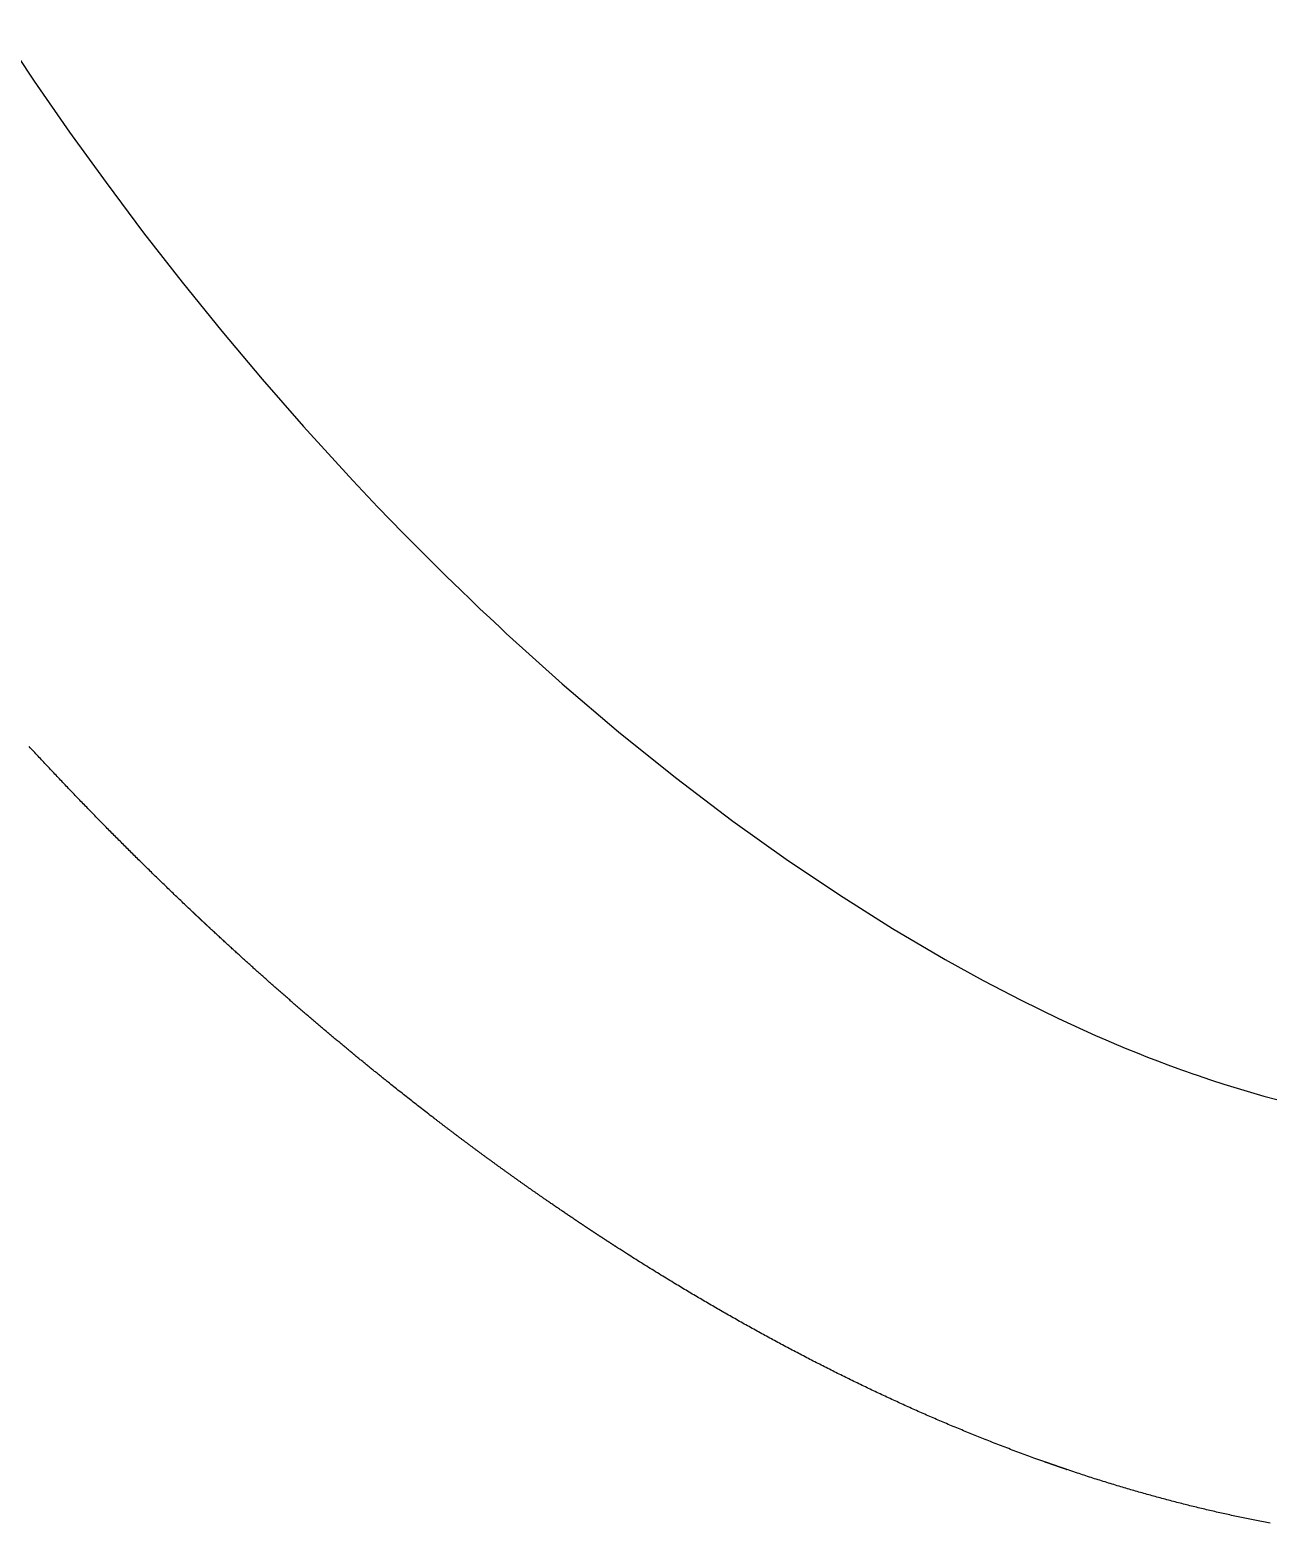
# Model space of a CAD drawing. Header units: millimetres. Extents: x 0 to 610, y 0 to 457.
# Drawn here: x 26.46 to 52.91, y 288.58 to 320.46 of the extents above; entities that cross this region are included whole.
import ezdxf

# ---------------------------------------------------------------- set-up
doc = ezdxf.new("R2010")
doc.units = ezdxf.units.MM
doc.layers.add('CUT_AIRCRAFT', color=7, linetype='Continuous')

msp = doc.modelspace()

# ---------------------------------------------------------------- linework, layer by layer
at = {"layer": 'CUT_AIRCRAFT'}
for points in [[(25.82118, 320.45924), (26.55001, 319.36577), (27.30428, 318.2779), (28.08279, 317.19784), (28.88437, 316.1278), (29.70782, 315.06999), (30.55194, 314.02662), (31.41556, 312.9999), (32.29747, 311.99204), (32.82188, 311.41128), (33.35169, 310.83788), (33.88658, 310.27221), (34.42625, 309.71465), (34.731, 309.40555), (35.0371, 309.09918), (35.3445, 308.79562), (35.65315, 308.49493), (35.85862, 308.29703), (36.06459, 308.10045), (36.27105, 307.9052), (36.47799, 307.7113), (36.51514, 307.67668), (36.5523, 307.64211), (36.58948, 307.60759), (36.62667, 307.5731), (37.81812, 306.49969), (39.02382, 305.4728), (40.23983, 304.49477), (41.46222, 303.56794), (42.59991, 302.75496), (43.73654, 301.99004), (44.86898, 301.27505), (45.99407, 300.61185), (46.8077, 300.16215), (47.61454, 299.74168), (48.41334, 299.35117), (49.2029, 298.99133), (49.42772, 298.89374), (49.65161, 298.79866), (49.87458, 298.70608), (50.09661, 298.616), (50.31366, 298.52999), (50.52979, 298.44638), (50.74498, 298.36518), (50.95922, 298.28637), (51.04079, 298.25691), (51.12222, 298.2278), (51.20351, 298.19903), (51.28465, 298.17062), (51.30647, 298.16303), (51.32828, 298.15547), (51.35007, 298.14793), (51.37185, 298.14042), (51.66055, 298.04286), (51.94687, 297.94984), (52.23083, 297.86129), (52.51244, 297.77717), (52.79539, 297.69641), (53.07596, 297.6201)], [(52.93037, 288.57821), (52.89453, 288.58496), (52.8587, 288.59176), (52.82288, 288.5986), (52.78707, 288.60548), (52.75127, 288.61241), (52.71547, 288.61938), (52.67969, 288.6264), (52.64391, 288.63346), (52.60814, 288.64056), (52.57239, 288.64771), (52.53664, 288.6549), (52.50089, 288.66213), (52.46516, 288.66941), (52.42944, 288.67673), (52.39372, 288.6841), (52.35802, 288.6915), (52.32232, 288.69895), (52.28663, 288.70644), (52.25095, 288.71398), (52.21528, 288.72156), (52.17962, 288.72918), (52.14397, 288.73685), (52.10832, 288.74455), (52.07269, 288.7523), (52.03707, 288.76009), (52.00148, 288.76792), (51.9659, 288.77579), (51.93033, 288.78371), (51.89477, 288.79166), (51.85922, 288.79966), (51.82368, 288.8077), (51.78815, 288.81578), (51.75262, 288.82391), (51.71711, 288.83207), (51.6816, 288.84028), (51.64611, 288.84853), (51.61063, 288.85682), (51.57515, 288.86515), (51.53969, 288.87353), (51.50423, 288.88194), (51.46879, 288.8904), (51.43335, 288.8989), (51.39793, 288.90744), (51.36251, 288.91602), (51.32711, 288.92465), (51.29171, 288.93331), (51.25633, 288.94202), (51.22096, 288.95076), (51.18559, 288.95955), (51.15024, 288.96838), (51.1149, 288.97725), (51.07956, 288.98616), (51.04424, 288.99511), (51.00892, 289.0041), (50.97362, 289.01313), (50.93832, 289.0222), (50.90305, 289.03132), (50.8678, 289.04046), (50.83256, 289.04965), (50.79734, 289.05888), (50.76213, 289.06815), (50.72692, 289.07745), (50.69173, 289.0868), (50.65655, 289.09619), (50.62137, 289.10562), (50.58621, 289.11509), (50.55106, 289.1246), (50.51592, 289.13414), (50.48079, 289.14373), (50.44567, 289.15336), (50.41057, 289.16303), (50.37547, 289.17273), (50.34038, 289.18248), (50.3053, 289.19227), (50.27023, 289.2021), (50.23517, 289.21196), (50.20014, 289.22186), (50.16514, 289.2318), (50.13015, 289.24177), (50.09514, 289.25179), (50.06009, 289.26187), (50.02499, 289.272), (49.98992, 289.28217), (49.95496, 289.29235), (49.92021, 289.30251), (49.88568, 289.31264), (49.85111, 289.32282), (49.81616, 289.33316), (49.78051, 289.34376), (49.74392, 289.35468), (49.70662, 289.36586), (49.66894, 289.3772), (49.63123, 289.38859), (49.59374, 289.39997), (49.55646, 289.41133), (49.51929, 289.42271), (49.48216, 289.43412), (49.44499, 289.4456), (49.40777, 289.45713), (49.37054, 289.46872), (49.3333, 289.48036), (49.29608, 289.49204), (49.25888, 289.50376), (49.22174, 289.51551), (49.18466, 289.52729), (49.14765, 289.53909), (49.11063, 289.55094), (49.07352, 289.56287), (49.03623, 289.57491), (48.99873, 289.58707), (48.96131, 289.59925), (48.92429, 289.61134), (48.88801, 289.62322), (48.85256, 289.63487), (48.81692, 289.64664), (48.77982, 289.65894), (48.74002, 289.67222), (48.69722, 289.68655), (48.65517, 289.70069), (48.6186, 289.713), (48.59224, 289.72189), (48.57924, 289.72627), (48.57645, 289.72722), (48.57913, 289.72632), (48.58193, 289.72538), (48.58062, 289.72583), (48.57682, 289.72712), (48.57283, 289.72847), (48.56965, 289.72955), (48.5672, 289.73038), (48.56514, 289.73108), (48.56313, 289.73176), (48.56091, 289.73252), (48.55849, 289.73334), (48.55597, 289.7342), (48.55343, 289.73506), (48.55095, 289.7359), (48.54852, 289.73673), (48.54612, 289.73755), (48.54373, 289.73836), (48.54132, 289.73918), (48.5389, 289.74001), (48.53646, 289.74084), (48.53403, 289.74167), (48.5316, 289.74249), (48.52918, 289.74332), (48.52675, 289.74415), (48.52433, 289.74497), (48.52191, 289.7458), (48.51948, 289.74663), (48.51706, 289.74745), (48.51464, 289.74828), (48.51221, 289.74911), (48.50979, 289.74994), (48.50736, 289.75077), (48.50494, 289.75159), (48.50252, 289.75242), (48.50009, 289.75325), (48.49767, 289.75408), (48.49524, 289.75491), (48.49282, 289.75574), (48.4904, 289.75657), (48.48797, 289.7574), (48.48555, 289.75823), (48.48313, 289.75906), (48.4807, 289.75989), (48.47828, 289.76072), (48.47586, 289.76155), (48.47343, 289.76238), (48.47101, 289.76321), (48.46859, 289.76404), (48.46616, 289.76487), (48.46374, 289.76571), (48.46132, 289.76654), (48.4589, 289.76737), (48.45647, 289.7682), (48.45405, 289.76903), (48.45163, 289.76987), (48.44921, 289.7707), (48.44678, 289.77153), (48.44436, 289.77236), (48.44194, 289.7732), (48.43952, 289.77403), (48.43709, 289.77486), (48.43467, 289.7757), (48.43225, 289.77653), (48.42983, 289.77736), (48.42741, 289.7782), (48.42498, 289.77903), (48.42256, 289.77987), (48.42014, 289.7807), (48.41772, 289.78154), (48.4153, 289.78237), (48.41287, 289.78321), (48.41045, 289.78404), (48.40803, 289.78488), (48.40561, 289.78571), (48.40319, 289.78655), (48.40077, 289.78738), (48.39835, 289.78822), (48.39592, 289.78906), (48.3935, 289.78989), (48.39108, 289.79073), (48.38866, 289.79157), (48.38624, 289.7924), (48.38382, 289.79324), (48.3814, 289.79408), (48.37898, 289.79492), (48.37656, 289.79575), (48.37414, 289.79659), (48.37172, 289.79743), (48.36929, 289.79827), (48.36687, 289.7991), (48.36445, 289.79994), (48.36203, 289.80078), (48.35961, 289.80162), (48.35719, 289.80246), (48.35477, 289.8033), (48.35235, 289.80414), (48.34993, 289.80498), (48.34751, 289.80582), (48.34509, 289.80666), (48.34267, 289.8075), (48.34025, 289.80834), (48.33783, 289.80918), (48.33541, 289.81002), (48.33299, 289.81086), (48.33057, 289.8117), (48.32815, 289.81254), (48.32573, 289.81338), (48.32331, 289.81422), (48.32089, 289.81506), (48.31847, 289.81591), (48.31606, 289.81675), (48.31364, 289.81759), (48.31122, 289.81843), (48.3088, 289.81927), (48.30638, 289.82012), (48.30396, 289.82096), (48.30154, 289.8218), (48.29912, 289.82264), (48.2967, 289.82349), (48.29428, 289.82433), (48.29186, 289.82517), (48.28945, 289.82602), (48.28703, 289.82686), (48.28461, 289.8277), (48.28219, 289.82855), (48.27977, 289.82939), (48.27735, 289.83024), (48.27493, 289.83108), (48.27252, 289.83193), (48.2701, 289.83277), (48.26768, 289.83362), (48.26526, 289.83446), (48.26284, 289.83531), (48.26043, 289.83615), (48.25801, 289.837), (48.25559, 289.83784), (48.25317, 289.83869), (48.25075, 289.83953), (48.24834, 289.84038), (48.24592, 289.84123), (48.2435, 289.84207), (48.24108, 289.84292), (48.23866, 289.84377), (48.23625, 289.84461), (48.23383, 289.84546), (48.23141, 289.84631), (48.229, 289.84716), (48.22658, 289.848), (48.22416, 289.84885), (48.22174, 289.8497), (48.21933, 289.85055), (48.21691, 289.8514), (48.21449, 289.85225), (48.21208, 289.85309), (48.20966, 289.85394), (48.20724, 289.85479), (48.20482, 289.85564), (48.20241, 289.85649), (48.19999, 289.85734), (48.19757, 289.85819), (48.19516, 289.85904), (48.19274, 289.85989), (48.19033, 289.86074), (48.18791, 289.86159), (48.18549, 289.86244), (48.18307, 289.8633), (48.18064, 289.86415), (48.17823, 289.865), (48.17583, 289.86585), (48.17344, 289.86669), (48.17106, 289.86753), (48.16864, 289.86838), (48.16616, 289.86925), (48.16363, 289.87015), (48.16111, 289.87104), (48.1587, 289.87189), (48.1565, 289.87266), (48.15453, 289.87336), (48.1525, 289.87407), (48.15006, 289.87494), (48.14684, 289.87607), (48.14277, 289.87752), (48.1389, 289.87889), (48.13659, 289.8797), (48.13718, 289.87949), (48.14095, 289.87814), (48.14394, 289.87708), (48.14114, 289.87807), (48.12752, 289.88291), (48.09974, 289.89279), (48.06115, 289.90653), (48.01678, 289.92236), (47.97164, 289.93852), (47.92971, 289.9536), (47.8907, 289.9677), (47.85325, 289.9813), (47.81604, 289.99487), (47.77798, 290.00879), (47.73917, 290.02302), (47.69995, 290.03745), (47.6607, 290.05195), (47.62169, 290.06641), (47.5829, 290.08084), (47.54425, 290.09528), (47.50563, 290.10976), (47.46697, 290.1243), (47.42827, 290.1389), (47.38955, 290.15356), (47.35083, 290.16827), (47.31213, 290.18303), (47.27347, 290.19783), (47.23485, 290.21265), (47.19631, 290.2275), (47.15783, 290.24237), (47.11935, 290.25729), (47.08078, 290.2723), (47.04205, 290.28742), (47.00313, 290.30267), (46.96427, 290.31794), (46.92581, 290.3331), (46.88806, 290.34803), (46.85124, 290.36263), (46.81513, 290.377), (46.77942, 290.39126), (46.74376, 290.40554), (46.70792, 290.41993), (46.67191, 290.43444), (46.6358, 290.44902), (46.59971, 290.46364), (46.56368, 290.47828), (46.52771, 290.49293), (46.49179, 290.50761), (46.45588, 290.52233), (46.41998, 290.53709), (46.38408, 290.55188), (46.34818, 290.56672), (46.3123, 290.5816), (46.27644, 290.5965), (46.24059, 290.61145), (46.20477, 290.62643), (46.16895, 290.64144), (46.13316, 290.65649), (46.09737, 290.67157), (46.0616, 290.68669), (46.02585, 290.70185), (45.9901, 290.71704), (45.95438, 290.73227), (45.91867, 290.74753), (45.88297, 290.76282), (45.8473, 290.77815), (45.81163, 290.79351), (45.77598, 290.80891), (45.74034, 290.82435), (45.70471, 290.83982), (45.66909, 290.85533), (45.63348, 290.87088), (45.59788, 290.88645), (45.56231, 290.90207), (45.52674, 290.91771), (45.4912, 290.93339), (45.45567, 290.94911), (45.42015, 290.96485), (45.38465, 290.98063), (45.34916, 290.99645), (45.31369, 291.0123), (45.27823, 291.02818), (45.24279, 291.04409), (45.20736, 291.06004), (45.17195, 291.07602), (45.13655, 291.09204), (45.10116, 291.10809), (45.0658, 291.12417), (45.03044, 291.14028), (44.9951, 291.15643), (44.95978, 291.17261), (44.92447, 291.18882), (44.88918, 291.20506), (44.8539, 291.22134), (44.81864, 291.23765), (44.78339, 291.25399), (44.74815, 291.27036), (44.71294, 291.28677), (44.67773, 291.30321), (44.64254, 291.31968), (44.60737, 291.33618), (44.57221, 291.35272), (44.53706, 291.36928), (44.50193, 291.38588), (44.46681, 291.40251), (44.43171, 291.41918), (44.39662, 291.43587), (44.36155, 291.45259), (44.32649, 291.46935), (44.29145, 291.48614), (44.25642, 291.50296), (44.22141, 291.51981), (44.18642, 291.53669), (44.15143, 291.5536), (44.11647, 291.57055), (44.08151, 291.58752), (44.04658, 291.60453), (44.01165, 291.62156), (43.97675, 291.63863), (43.94186, 291.65573), (43.90698, 291.67286), (43.87212, 291.69002), (43.83727, 291.70721), (43.80244, 291.72443), (43.76762, 291.74168), (43.73282, 291.75896), (43.69803, 291.77627), (43.66326, 291.79361), (43.6285, 291.81098), (43.59376, 291.82838), (43.55903, 291.84581), (43.52432, 291.86327), (43.48963, 291.88076), (43.45495, 291.89828), (43.42029, 291.91582), (43.38565, 291.9334), (43.35102, 291.951), (43.31641, 291.96864), (43.28181, 291.9863), (43.24723, 292.00399), (43.21266, 292.02172), (43.1781, 292.03947), (43.14357, 292.05725), (43.10904, 292.07506), (43.07453, 292.0929), (43.04004, 292.11077), (43.00556, 292.12867), (42.9711, 292.14659), (42.93665, 292.16455), (42.90222, 292.18253), (42.8678, 292.20055), (42.8334, 292.21859), (42.79901, 292.23666), (42.76464, 292.25476), (42.73028, 292.27289), (42.69594, 292.29104), (42.66161, 292.30923), (42.6273, 292.32744), (42.593, 292.34568), (42.55872, 292.36395), (42.52445, 292.38225), (42.4902, 292.40057), (42.45596, 292.41893), (42.42174, 292.43731), (42.38754, 292.45572), (42.35336, 292.47415), (42.31919, 292.49261), (42.28505, 292.51109), (42.25092, 292.52961), (42.2168, 292.54815), (42.1827, 292.56672), (42.14861, 292.58532), (42.11454, 292.60394), (42.08048, 292.62259), (42.04644, 292.64127), (42.01241, 292.65998), (41.9784, 292.67872), (41.9444, 292.69748), (41.91042, 292.71627), (41.87645, 292.73509), (41.8425, 292.75393), (41.80857, 292.7728), (41.77465, 292.7917), (41.74074, 292.81062), (41.70685, 292.82958), (41.67297, 292.84856), (41.63911, 292.86756), (41.60527, 292.88659), (41.57144, 292.90565), (41.53762, 292.92474), (41.50383, 292.94385), (41.47004, 292.96299), (41.43627, 292.98216), (41.40251, 293.00136), (41.36877, 293.02058), (41.33505, 293.03982), (41.30134, 293.0591), (41.26766, 293.07839), (41.23399, 293.09771), (41.20034, 293.11705), (41.16671, 293.13642), (41.13308, 293.15582), (41.09948, 293.17525), (41.06589, 293.1947), (41.03231, 293.21418), (40.99875, 293.23368), (40.9652, 293.25321), (40.93167, 293.27276), (40.89816, 293.29234), (40.86466, 293.31195), (40.83118, 293.33158), (40.79771, 293.35124), (40.76424, 293.37093), (40.73079, 293.39065), (40.69735, 293.41039), (40.66394, 293.43015), (40.63058, 293.44992), (40.59726, 293.4697), (40.56394, 293.48951), (40.53059, 293.50937), (40.49715, 293.52933), (40.46361, 293.54938), (40.43011, 293.56944), (40.39684, 293.5894), (40.36396, 293.60914), (40.33154, 293.62866), (40.29902, 293.64826), (40.26574, 293.66836), (40.23102, 293.68936), (40.19442, 293.71155), (40.15638, 293.73465), (40.11758, 293.75826), (40.0787, 293.78196), (40.04026, 293.80544), (40.00223, 293.82871), (39.96444, 293.85189), (39.92669, 293.87508), (39.88886, 293.89838), (39.85093, 293.92176), (39.81297, 293.94523), (39.775, 293.96873), (39.73708, 293.99226), (39.6992, 294.01581), (39.66138, 294.03936), (39.62364, 294.0629), (39.58596, 294.08646), (39.54828, 294.11005), (39.51052, 294.13375), (39.47259, 294.1576), (39.43448, 294.18161), (39.39644, 294.20562), (39.35879, 294.22942), (39.32186, 294.25281), (39.2857, 294.27574), (39.24938, 294.29882), (39.2117, 294.32282), (39.17145, 294.34853), (39.12838, 294.3761), (39.08602, 294.40325), (39.04886, 294.4271), (39.02136, 294.44476), (39.00652, 294.4543), (39.00133, 294.45763), (39.00133, 294.45764), (39.00202, 294.45721), (38.99987, 294.4586), (38.99513, 294.46166), (38.989, 294.4656), (38.98269, 294.46967), (38.97714, 294.47325), (38.97228, 294.47638), (38.9678, 294.47927), (38.96336, 294.48214), (38.95872, 294.48513), (38.9539, 294.48824), (38.94898, 294.49142), (38.94404, 294.49461), (38.93916, 294.49776), (38.93433, 294.50089), (38.92952, 294.50399), (38.92472, 294.50709), (38.91991, 294.51021), (38.91508, 294.51333), (38.91025, 294.51646), (38.90541, 294.51959), (38.90058, 294.52271), (38.89575, 294.52584), (38.89093, 294.52896), (38.88611, 294.53209), (38.88128, 294.53521), (38.87646, 294.53834), (38.87163, 294.54147), (38.86681, 294.5446), (38.86198, 294.54772), (38.85716, 294.55085), (38.85233, 294.55398), (38.84751, 294.55711), (38.84269, 294.56024), (38.83786, 294.56337), (38.83304, 294.56651), (38.82822, 294.56964), (38.8234, 294.57277), (38.81858, 294.5759), (38.81376, 294.57904), (38.80894, 294.58217), (38.80412, 294.58531), (38.7993, 294.58844), (38.79448, 294.59158), (38.78966, 294.59471), (38.78484, 294.59785), (38.78002, 294.60099), (38.7752, 294.60412), (38.77038, 294.60726), (38.76557, 294.6104), (38.76075, 294.61354), (38.75593, 294.61668), (38.75111, 294.61982), (38.7463, 294.62296), (38.74148, 294.6261), (38.73667, 294.62924), (38.73185, 294.63239), (38.72704, 294.63553), (38.72222, 294.63867), (38.71741, 294.64182), (38.71259, 294.64496), (38.70778, 294.64811), (38.70297, 294.65125), (38.69815, 294.6544), (38.69334, 294.65754), (38.68853, 294.66069), (38.68372, 294.66384), (38.67891, 294.66699), (38.67409, 294.67014), (38.66928, 294.67328), (38.66447, 294.67643), (38.65966, 294.67958), (38.65485, 294.68273), (38.65004, 294.68589), (38.64523, 294.68904), (38.64042, 294.69219), (38.63562, 294.69534), (38.63081, 294.69849), (38.626, 294.70165), (38.62119, 294.7048), (38.61638, 294.70796), (38.61158, 294.71111), (38.60677, 294.71427), (38.60197, 294.71742), (38.59716, 294.72058), (38.59235, 294.72374), (38.58755, 294.7269), (38.58274, 294.73005), (38.57794, 294.73321), (38.57313, 294.73637), (38.56833, 294.73953), (38.56353, 294.74269), (38.55872, 294.74585), (38.55392, 294.74901), (38.54912, 294.75218), (38.54432, 294.75534), (38.53951, 294.7585), (38.53471, 294.76166), (38.52991, 294.76483), (38.52511, 294.76799), (38.52031, 294.77116), (38.51551, 294.77432), (38.51071, 294.77749), (38.50591, 294.78065), (38.50111, 294.78382), (38.49631, 294.78699), (38.49151, 294.79016), (38.48671, 294.79332), (38.48192, 294.79649), (38.47712, 294.79966), (38.47232, 294.80283), (38.46753, 294.806), (38.46273, 294.80917), (38.45793, 294.81234), (38.45314, 294.81552), (38.44834, 294.81869), (38.44355, 294.82186), (38.43875, 294.82503), (38.43396, 294.82821), (38.42916, 294.83138), (38.42437, 294.83456), (38.41957, 294.83773), (38.41478, 294.84091), (38.40999, 294.84408), (38.4052, 294.84726), (38.4004, 294.85044), (38.39561, 294.85362), (38.39082, 294.8568), (38.38603, 294.85997), (38.38124, 294.86315), (38.37645, 294.86633), (38.37166, 294.86951), (38.36687, 294.87269), (38.36208, 294.87588), (38.35729, 294.87906), (38.3525, 294.88224), (38.34771, 294.88542), (38.34292, 294.88861), (38.33813, 294.89179), (38.33335, 294.89497), (38.32856, 294.89816), (38.32377, 294.90134), (38.31899, 294.90453), (38.3142, 294.90772), (38.30941, 294.9109), (38.30463, 294.91409), (38.29984, 294.91728), (38.29506, 294.92047), (38.29027, 294.92366), (38.28549, 294.92685), (38.2807, 294.93004), (38.27592, 294.93323), (38.27114, 294.93642), (38.26636, 294.93961), (38.26157, 294.9428), (38.25679, 294.94599), (38.25201, 294.94918), (38.24723, 294.95238), (38.24244, 294.95557), (38.23766, 294.95877), (38.23288, 294.96196), (38.2281, 294.96516), (38.22333, 294.96835), (38.21855, 294.97155), (38.21376, 294.97475), (38.20898, 294.97794), (38.2042, 294.98114), (38.19942, 294.98434), (38.19465, 294.98754), (38.18988, 294.99073), (38.18512, 294.99392), (38.18034, 294.99712), (38.17554, 295.00034), (38.17072, 295.00357), (38.16591, 295.00679), (38.16114, 295.01), (38.15644, 295.01315), (38.15182, 295.01624), (38.14719, 295.01935), (38.14241, 295.02256), (38.13734, 295.02596), (38.13197, 295.02957), (38.12667, 295.03313), (38.12194, 295.03631), (38.11825, 295.03879), (38.11571, 295.04049), (38.11289, 295.04238), (38.10798, 295.04569), (38.09916, 295.05162), (38.08524, 295.06099), (38.06741, 295.073), (38.04749, 295.08642), (38.0273, 295.10003), (38.00826, 295.11288), (37.99028, 295.12503), (37.97286, 295.13681), (37.95552, 295.14855), (37.93787, 295.16051), (37.91995, 295.17265), (37.90189, 295.18491), (37.88381, 295.19719), (37.86581, 295.20942), (37.84789, 295.22161), (37.83002, 295.23377), (37.81217, 295.24593), (37.79431, 295.25811), (37.77643, 295.27031), (37.75853, 295.28254), (37.74061, 295.29479), (37.72267, 295.30706), (37.70475, 295.31934), (37.68688, 295.33158), (37.66913, 295.34375), (37.65148, 295.35586), (37.63381, 295.368), (37.61595, 295.38028), (37.59772, 295.39283), (37.57907, 295.40567), (37.56054, 295.41844), (37.54276, 295.43071), (37.52638, 295.44201), (37.51184, 295.45205), (37.4987, 295.46114), (37.48631, 295.4697), (37.47402, 295.47821), (37.46133, 295.487), (37.44826, 295.49605), (37.435, 295.50525), (37.42171, 295.51447), (37.40853, 295.52361), (37.39546, 295.53269), (37.38244, 295.54174), (37.36943, 295.55078), (37.3564, 295.55985), (37.34334, 295.56894), (37.33027, 295.57804), (37.3172, 295.58715), (37.30414, 295.59626), (37.29109, 295.60537), (37.27805, 295.61447), (37.26501, 295.62358), (37.25197, 295.6327), (37.23893, 295.64182), (37.22589, 295.65094), (37.21285, 295.66007), (37.19982, 295.6692), (37.18679, 295.67834), (37.17376, 295.68748), (37.16074, 295.69662), (37.14772, 295.70576), (37.1347, 295.71491), (37.12168, 295.72406), (37.10867, 295.73322), (37.09565, 295.74238), (37.08264, 295.75154), (37.06964, 295.76071), (37.05663, 295.76988), (37.04363, 295.77906), (37.03063, 295.78823), (37.01763, 295.79742), (37.00464, 295.8066), (36.99164, 295.81579), (36.97865, 295.82498), (36.96567, 295.83418), (36.95268, 295.84338), (36.9397, 295.85258), (36.92672, 295.86178), (36.91374, 295.87099), (36.90077, 295.88021), (36.88779, 295.88942), (36.87482, 295.89864), (36.86186, 295.90787), (36.84889, 295.9171), (36.83593, 295.92633), (36.82297, 295.93556), (36.81001, 295.9448), (36.79706, 295.95404), (36.7841, 295.96329), (36.77115, 295.97253), (36.75821, 295.98179), (36.74526, 295.99104), (36.73232, 296.0003), (36.71938, 296.00956), (36.70644, 296.01883), (36.69351, 296.0281), (36.68058, 296.03737), (36.66765, 296.04665), (36.65472, 296.05593), (36.64179, 296.06521), (36.62887, 296.0745), (36.61595, 296.08379), (36.60303, 296.09308), (36.59012, 296.10238), (36.57721, 296.11168), (36.5643, 296.12099), (36.55139, 296.13029), (36.53848, 296.1396), (36.52558, 296.14892), (36.51268, 296.15824), (36.49978, 296.16756), (36.48689, 296.17688), (36.474, 296.18621), (36.46111, 296.19555), (36.44822, 296.20488), (36.43533, 296.21422), (36.42245, 296.22356), (36.40957, 296.23291), (36.39669, 296.24226), (36.38382, 296.25161), (36.37095, 296.26097), (36.35808, 296.27033), (36.34521, 296.27969), (36.33234, 296.28906), (36.31948, 296.29843), (36.30662, 296.3078), (36.29376, 296.31718), (36.28091, 296.32656), (36.26806, 296.33594), (36.25521, 296.34533), (36.24236, 296.35472), (36.22951, 296.36411), (36.21667, 296.37351), (36.20383, 296.38291), (36.19099, 296.39231), (36.17816, 296.40172), (36.16533, 296.41113), (36.1525, 296.42054), (36.13967, 296.42996), (36.12684, 296.43938), (36.11402, 296.44881), (36.1012, 296.45824), (36.08838, 296.46767), (36.07557, 296.4771), (36.06276, 296.48654), (36.04995, 296.49598), (36.03714, 296.50543), (36.02433, 296.51487), (36.01153, 296.52433), (35.99873, 296.53378), (35.98593, 296.54324), (35.97314, 296.5527), (35.96035, 296.56217), (35.94756, 296.57163), (35.93477, 296.58111), (35.92198, 296.59058), (35.9092, 296.60006), (35.89642, 296.60954), (35.88364, 296.61903), (35.87087, 296.62851), (35.8581, 296.63801), (35.84533, 296.6475), (35.83256, 296.657), (35.81979, 296.6665), (35.80703, 296.67601), (35.79427, 296.68552), (35.78151, 296.69503), (35.76876, 296.70454), (35.75601, 296.71406), (35.74326, 296.72358), (35.73051, 296.73311), (35.71776, 296.74264), (35.70502, 296.75217), (35.69228, 296.7617), (35.67954, 296.77124), (35.66681, 296.78078), (35.65408, 296.79033), (35.64135, 296.79988), (35.62862, 296.80943), (35.61589, 296.81898), (35.60317, 296.82854), (35.59045, 296.8381), (35.57773, 296.84767), (35.56502, 296.85724), (35.5523, 296.86681), (35.53959, 296.87638), (35.52689, 296.88596), (35.51418, 296.89554), (35.50148, 296.90513), (35.48878, 296.91472), (35.47608, 296.92431), (35.46339, 296.9339), (35.45069, 296.9435), (35.438, 296.9531), (35.42532, 296.9627), (35.41263, 296.97231), (35.39995, 296.98192), (35.38727, 296.99153), (35.37459, 297.00115), (35.36192, 297.01077), (35.34924, 297.0204), (35.33657, 297.03003), (35.3239, 297.03966), (35.31124, 297.04929), (35.29859, 297.05892), (35.28595, 297.06855), (35.27329, 297.07819), (35.26061, 297.08786), (35.2479, 297.09755), (35.2352, 297.10724), (35.22255, 297.1169), (35.21001, 297.12648), (35.19758, 297.13598), (35.18512, 297.1455), (35.17247, 297.15518), (35.15945, 297.16515), (35.14604, 297.17543), (35.13272, 297.18564), (35.12014, 297.19529), (35.10894, 297.20387), (35.09925, 297.2113), (35.0892, 297.21901), (35.0764, 297.22885), (35.05846, 297.24265), (35.0338, 297.26163), (35.00401, 297.28459), (34.97148, 297.30968), (34.93859, 297.33507), (34.90723, 297.35931), (34.87726, 297.38252), (34.84804, 297.40518), (34.81894, 297.42777), (34.78945, 297.4507), (34.7596, 297.47393), (34.72956, 297.49733), (34.69951, 297.52077), (34.66958, 297.54415), (34.63976, 297.56748), (34.61001, 297.59077), (34.58031, 297.61406), (34.55061, 297.63737), (34.5209, 297.66073), (34.49115, 297.68414), (34.46134, 297.70763), (34.43147, 297.73119), (34.40164, 297.75476), (34.37197, 297.77822), (34.34258, 297.80149), (34.31349, 297.82454), (34.28435, 297.84767), (34.25469, 297.87125), (34.22406, 297.89563), (34.19236, 297.92089), (34.16094, 297.94596), (34.1315, 297.96946), (34.10575, 297.99005), (34.08482, 298.00679), (34.06757, 298.02061), (34.0523, 298.03285), (34.03729, 298.0449), (34.02121, 298.05781), (34.00415, 298.07151), (33.98656, 298.08564), (33.96891, 298.09984), (33.95155, 298.11381), (33.93446, 298.12757), (33.91752, 298.14123), (33.9006, 298.15488), (33.8836, 298.16859), (33.86655, 298.18237), (33.84945, 298.19618), (33.83236, 298.21), (33.81529, 298.22382), (33.79825, 298.23762), (33.78122, 298.25142), (33.7642, 298.26523), (33.74718, 298.27904), (33.73016, 298.29287), (33.71313, 298.3067), (33.69612, 298.32054), (33.67911, 298.33439), (33.6621, 298.34823), (33.6451, 298.36209), (33.62811, 298.37595), (33.61112, 298.38981), (33.59413, 298.40369), (33.57715, 298.41756), (33.56017, 298.43145), (33.5432, 298.44534), (33.52623, 298.45923), (33.50927, 298.47313), (33.49231, 298.48704), (33.47536, 298.50095), (33.45841, 298.51487), (33.44146, 298.5288), (33.42452, 298.54273), (33.40759, 298.55666), (33.39065, 298.5706), (33.37373, 298.58455), (33.35681, 298.5985), (33.33989, 298.61246), (33.32298, 298.62642), (33.30607, 298.64039), (33.28917, 298.65437), (33.27227, 298.66835), (33.25538, 298.68234), (33.23849, 298.69633), (33.22161, 298.71033), (33.20473, 298.72433), (33.18785, 298.73834), (33.17098, 298.75235), (33.15412, 298.76637), (33.13726, 298.7804), (33.1204, 298.79443), (33.10355, 298.80847), (33.0867, 298.82251), (33.06986, 298.83656), (33.05303, 298.85061), (33.03619, 298.86467), (33.01937, 298.87874), (33.00254, 298.89281), (32.98572, 298.90689), (32.96891, 298.92097), (32.9521, 298.93506), (32.9353, 298.94915), (32.9185, 298.96325), (32.9017, 298.97735), (32.88491, 298.99146), (32.86812, 299.00558), (32.85134, 299.0197), (32.83457, 299.03383), (32.81779, 299.04796), (32.80103, 299.0621), (32.78427, 299.07624), (32.76751, 299.09039), (32.75075, 299.10455), (32.73401, 299.11871), (32.71726, 299.13287), (32.70052, 299.14704), (32.68379, 299.16122), (32.66706, 299.1754), (32.65033, 299.18959), (32.63361, 299.20379), (32.6169, 299.21798), (32.60019, 299.23219), (32.58348, 299.2464), (32.56678, 299.26061), (32.55008, 299.27484), (32.53339, 299.28906), (32.5167, 299.30329), (32.50002, 299.31753), (32.48334, 299.33177), (32.46667, 299.34602), (32.45, 299.36028), (32.43334, 299.37454), (32.41668, 299.3888), (32.40002, 299.40307), (32.38337, 299.41735), (32.36673, 299.43163), (32.35009, 299.44592), (32.33345, 299.46021), (32.31682, 299.47451), (32.30019, 299.48881), (32.28357, 299.50312), (32.26695, 299.51743), (32.25034, 299.53175), (32.23373, 299.54607), (32.21713, 299.5604), (32.20053, 299.57474), (32.18394, 299.58908), (32.16735, 299.60343), (32.15076, 299.61778), (32.13418, 299.63214), (32.11761, 299.6465), (32.10104, 299.66087), (32.08447, 299.67524), (32.06791, 299.68962), (32.05136, 299.704), (32.03481, 299.71839), (32.01826, 299.73279), (32.00172, 299.74719), (31.98518, 299.7616), (31.96865, 299.77601), (31.95212, 299.79042), (31.93559, 299.80485), (31.91908, 299.81927), (31.90256, 299.83371), (31.88605, 299.84814), (31.86955, 299.86259), (31.85305, 299.87703), (31.83656, 299.89149), (31.82007, 299.90595), (31.80358, 299.92041), (31.7871, 299.93488), (31.77062, 299.94936), (31.75415, 299.96384), (31.73769, 299.97832), (31.72122, 299.99281), (31.70477, 300.00731), (31.68831, 300.02181), (31.67187, 300.03632), (31.65542, 300.05083), (31.63899, 300.06535), (31.62255, 300.07987), (31.60612, 300.0944), (31.5897, 300.10894), (31.57328, 300.12348), (31.55686, 300.13802), (31.54045, 300.15257), (31.52405, 300.16712), (31.50765, 300.18169), (31.49125, 300.19625), (31.47486, 300.21082), (31.45847, 300.2254), (31.44209, 300.23998), (31.42571, 300.25457), (31.40934, 300.26916), (31.39298, 300.28375), (31.37661, 300.29836), (31.36026, 300.31296), (31.3439, 300.32758), (31.32755, 300.34219), (31.31121, 300.35682), (31.29487, 300.37144), (31.27854, 300.38608), (31.26221, 300.40072), (31.24588, 300.41536), (31.22956, 300.43001), (31.21325, 300.44466), (31.19694, 300.45932), (31.18064, 300.47399), (31.16433, 300.48866), (31.14803, 300.50334), (31.13173, 300.51803), (31.11544, 300.53271), (31.09917, 300.54739), (31.08292, 300.56207), (31.06667, 300.57675), (31.0504, 300.59146), (31.03409, 300.60621), (31.01774, 300.62101), (31.0014, 300.63581), (30.98516, 300.65053), (30.96909, 300.66511), (30.9532, 300.67952), (30.93728, 300.69398), (30.92102, 300.70875), (30.90416, 300.72409), (30.88648, 300.74018), (30.86818, 300.75684), (30.84956, 300.77381), (30.8309, 300.79082), (30.81243, 300.80768), (30.79413, 300.82439), (30.77593, 300.84103), (30.75774, 300.85766), (30.73952, 300.87433), (30.72125, 300.89106), (30.70297, 300.90782), (30.68468, 300.92459), (30.6664, 300.94137), (30.64815, 300.95814), (30.62992, 300.9749), (30.61172, 300.99164), (30.59355, 301.00836), (30.57537, 301.02511), (30.55715, 301.0419), (30.53885, 301.05879), (30.52045, 301.07578), (30.50208, 301.09274), (30.48391, 301.10955), (30.46608, 301.12604), (30.44863, 301.1422), (30.43109, 301.15844), (30.41288, 301.17533), (30.3934, 301.1934), (30.37253, 301.21279), (30.35201, 301.23186), (30.33404, 301.24857), (30.32082, 301.26086), (30.31382, 301.26737), (30.31179, 301.26927), (30.31173, 301.26932), (30.3097, 301.27122), (30.30698, 301.27375), (30.30417, 301.27636), (30.30174, 301.27863), (30.29965, 301.28058), (30.29774, 301.28236), (30.29585, 301.28412), (30.29386, 301.28597), (30.29179, 301.2879), (30.28966, 301.28988), (30.28753, 301.29187), (30.28542, 301.29383), (30.28334, 301.29577), (30.28128, 301.2977), (30.27921, 301.29962), (30.27714, 301.30156), (30.27506, 301.3035), (30.27297, 301.30544), (30.27089, 301.30738), (30.26881, 301.30932), (30.26673, 301.31126), (30.26465, 301.3132), (30.26257, 301.31514), (30.2605, 301.31708), (30.25842, 301.31902), (30.25634, 301.32096), (30.25426, 301.3229), (30.25218, 301.32484), (30.2501, 301.32678), (30.24802, 301.32872), (30.24594, 301.33066), (30.24387, 301.3326), (30.24179, 301.33454), (30.23971, 301.33648), (30.23763, 301.33842), (30.23555, 301.34036), (30.23347, 301.3423), (30.2314, 301.34424), (30.22932, 301.34618), (30.22724, 301.34812), (30.22516, 301.35007), (30.22308, 301.35201), (30.22101, 301.35395), (30.21893, 301.35589), (30.21685, 301.35783), (30.21477, 301.35977), (30.2127, 301.36171), (30.21062, 301.36366), (30.20854, 301.3656), (30.20647, 301.36754), (30.20439, 301.36948), (30.20231, 301.37142), (30.20024, 301.37337), (30.19816, 301.37531), (30.19608, 301.37725), (30.19401, 301.37919), (30.19193, 301.38113), (30.18985, 301.38308), (30.18778, 301.38502), (30.1857, 301.38696), (30.18362, 301.38891), (30.18155, 301.39085), (30.17947, 301.39279), (30.1774, 301.39473), (30.17532, 301.39668), (30.17324, 301.39862), (30.17117, 301.40056), (30.16909, 301.40251), (30.16702, 301.40445), (30.16494, 301.40639), (30.16287, 301.40834), (30.16079, 301.41028), (30.15872, 301.41223), (30.15664, 301.41417), (30.15456, 301.41611), (30.15249, 301.41806), (30.15041, 301.42), (30.14834, 301.42195), (30.14627, 301.42389), (30.14419, 301.42583), (30.14212, 301.42778), (30.14004, 301.42972), (30.13797, 301.43167), (30.13589, 301.43361), (30.13382, 301.43556), (30.13174, 301.4375), (30.12967, 301.43945), (30.1276, 301.44139), (30.12552, 301.44334), (30.12345, 301.44528), (30.12137, 301.44723), (30.1193, 301.44917), (30.11723, 301.45112), (30.11515, 301.45306), (30.11308, 301.45501), (30.11101, 301.45696), (30.10893, 301.4589), (30.10686, 301.46085), (30.10479, 301.46279), (30.10271, 301.46474), (30.10064, 301.46669), (30.09857, 301.46863), (30.09649, 301.47058), (30.09442, 301.47252), (30.09235, 301.47447), (30.09028, 301.47642), (30.0882, 301.47836), (30.08613, 301.48031), (30.08406, 301.48226), (30.08199, 301.4842), (30.07991, 301.48615), (30.07784, 301.4881), (30.07577, 301.49005), (30.0737, 301.49199), (30.07163, 301.49394), (30.06955, 301.49589), (30.06748, 301.49784), (30.06541, 301.49978), (30.06334, 301.50173), (30.06127, 301.50368), (30.0592, 301.50563), (30.05712, 301.50757), (30.05505, 301.50952), (30.05298, 301.51147), (30.05091, 301.51342), (30.04884, 301.51537), (30.04677, 301.51731), (30.0447, 301.51926), (30.04263, 301.52121), (30.04056, 301.52316), (30.03849, 301.52511), (30.03641, 301.52706), (30.03434, 301.52901), (30.03227, 301.53096), (30.0302, 301.5329), (30.02813, 301.53485), (30.02606, 301.5368), (30.02399, 301.53875), (30.02192, 301.5407), (30.01985, 301.54265), (30.01778, 301.5446), (30.01571, 301.54655), (30.01364, 301.5485), (30.01157, 301.55045), (30.0095, 301.5524), (30.00743, 301.55435), (30.00537, 301.5563), (30.0033, 301.55825), (30.00123, 301.5602), (29.99916, 301.56215), (29.99709, 301.5641), (29.99502, 301.56605), (29.99295, 301.568), (29.99088, 301.56995), (29.98881, 301.5719), (29.98674, 301.57385), (29.98468, 301.5758), (29.98261, 301.57776), (29.98054, 301.57971), (29.97847, 301.58166), (29.97641, 301.58361), (29.97434, 301.58556), (29.97227, 301.58751), (29.97019, 301.58947), (29.96812, 301.59142), (29.96605, 301.59338), (29.96399, 301.59532), (29.96195, 301.59725), (29.9599, 301.59918), (29.95783, 301.60113), (29.95572, 301.60312), (29.95357, 301.60516), (29.95143, 301.60718), (29.94937, 301.60912), (29.94745, 301.61093), (29.9457, 301.61259), (29.9439, 301.61429), (29.94181, 301.61626), (29.93919, 301.61874), (29.93597, 301.62179), (29.9329, 301.62469), (29.9309, 301.62658), (29.93092, 301.62656), (29.93315, 301.62444), (29.93484, 301.62284), (29.9325, 301.62505), (29.92265, 301.63437), (29.90297, 301.653), (29.87578, 301.67875), (29.84457, 301.70832), (29.81284, 301.73842), (29.78333, 301.76644), (29.75585, 301.79257), (29.72947, 301.81769), (29.70325, 301.8427), (29.67644, 301.86828), (29.64911, 301.89438), (29.62151, 301.92077), (29.59388, 301.94721), (29.56642, 301.97352), (29.53912, 301.99971), (29.51191, 302.02584), (29.48473, 302.05196), (29.45753, 302.07814), (29.4303, 302.10437), (29.40306, 302.13065), (29.37581, 302.15694), (29.34858, 302.18326), (29.32138, 302.20958), (29.29422, 302.23588), (29.26711, 302.26216), (29.24007, 302.2884), (29.21302, 302.31467), (29.1859, 302.34105), (29.15863, 302.36759), (29.13121, 302.39433), (29.10383, 302.42103), (29.0768, 302.44743), (29.05038, 302.47326), (29.02475, 302.49833), (28.99974, 302.52283), (28.97507, 302.54703), (28.95044, 302.5712), (28.92566, 302.59555), (28.90072, 302.62007), (28.87571, 302.64469), (28.8507, 302.66933), (28.82575, 302.69393), (28.80085, 302.71851), (28.77599, 302.74307), (28.75114, 302.76765), (28.7263, 302.79225), (28.70145, 302.81687), (28.67661, 302.84151), (28.65178, 302.86616), (28.62696, 302.89082), (28.60216, 302.91549), (28.57737, 302.94017), (28.5526, 302.96486), (28.52783, 302.98957), (28.50308, 303.01428), (28.47834, 303.03901), (28.4536, 303.06375), (28.42889, 303.0885), (28.40418, 303.11327), (28.37948, 303.13804), (28.3548, 303.16283), (28.33013, 303.18763), (28.30547, 303.21244), (28.28082, 303.23726), (28.25619, 303.26209), (28.23156, 303.28694), (28.20694, 303.3118), (28.18234, 303.33667), (28.15775, 303.36155), (28.13317, 303.38645), (28.1086, 303.41135), (28.08404, 303.43627), (28.0595, 303.4612), (28.03496, 303.48614), (28.01044, 303.51109), (27.98593, 303.53605), (27.96143, 303.56103), (27.93695, 303.58601), (27.91247, 303.61101), (27.88801, 303.63602), (27.86356, 303.66104), (27.83912, 303.68607), (27.81469, 303.71112), (27.79027, 303.73617), (27.76587, 303.76124), (27.74147, 303.78631), (27.71709, 303.8114), (27.69272, 303.8365), (27.66836, 303.86161), (27.64402, 303.88674), (27.61968, 303.91187), (27.59536, 303.93701), (27.57105, 303.96217), (27.54675, 303.98734), (27.52246, 304.01252), (27.49818, 304.03771), (27.47392, 304.06291), (27.44966, 304.08812), (27.42542, 304.11335), (27.40119, 304.13858), (27.37697, 304.16383), (27.35276, 304.18909), (27.32857, 304.21436), (27.30438, 304.23964), (27.28021, 304.26493), (27.25605, 304.29023), (27.2319, 304.31555), (27.20776, 304.34087), (27.18363, 304.36621), (27.15952, 304.39155), (27.13541, 304.41691), (27.11132, 304.44228), (27.08724, 304.46766), (27.06317, 304.49305), (27.03912, 304.51846), (27.01507, 304.54387), (26.99104, 304.56929), (26.96702, 304.59473), (26.94301, 304.62017), (26.91901, 304.64563), (26.89502, 304.6711), (26.87104, 304.69658), (26.84708, 304.72207), (26.82313, 304.74757), (26.79919, 304.77308), (26.77526, 304.7986), (26.75134, 304.82414), (26.72744, 304.84968), (26.70354, 304.87524), (26.67966, 304.9008), (26.65579, 304.92638), (26.63193, 304.95197), (26.60808, 304.97756), (26.58425, 305.00317), (26.56042, 305.02879), (26.53661, 305.05442), (26.51281, 305.08007), (26.48902, 305.10572), (26.46524, 305.13138), (26.44147, 305.15705)]]:
    msp.add_lwpolyline(points, dxfattribs=at)

doc.saveas('drawing.dxf')
